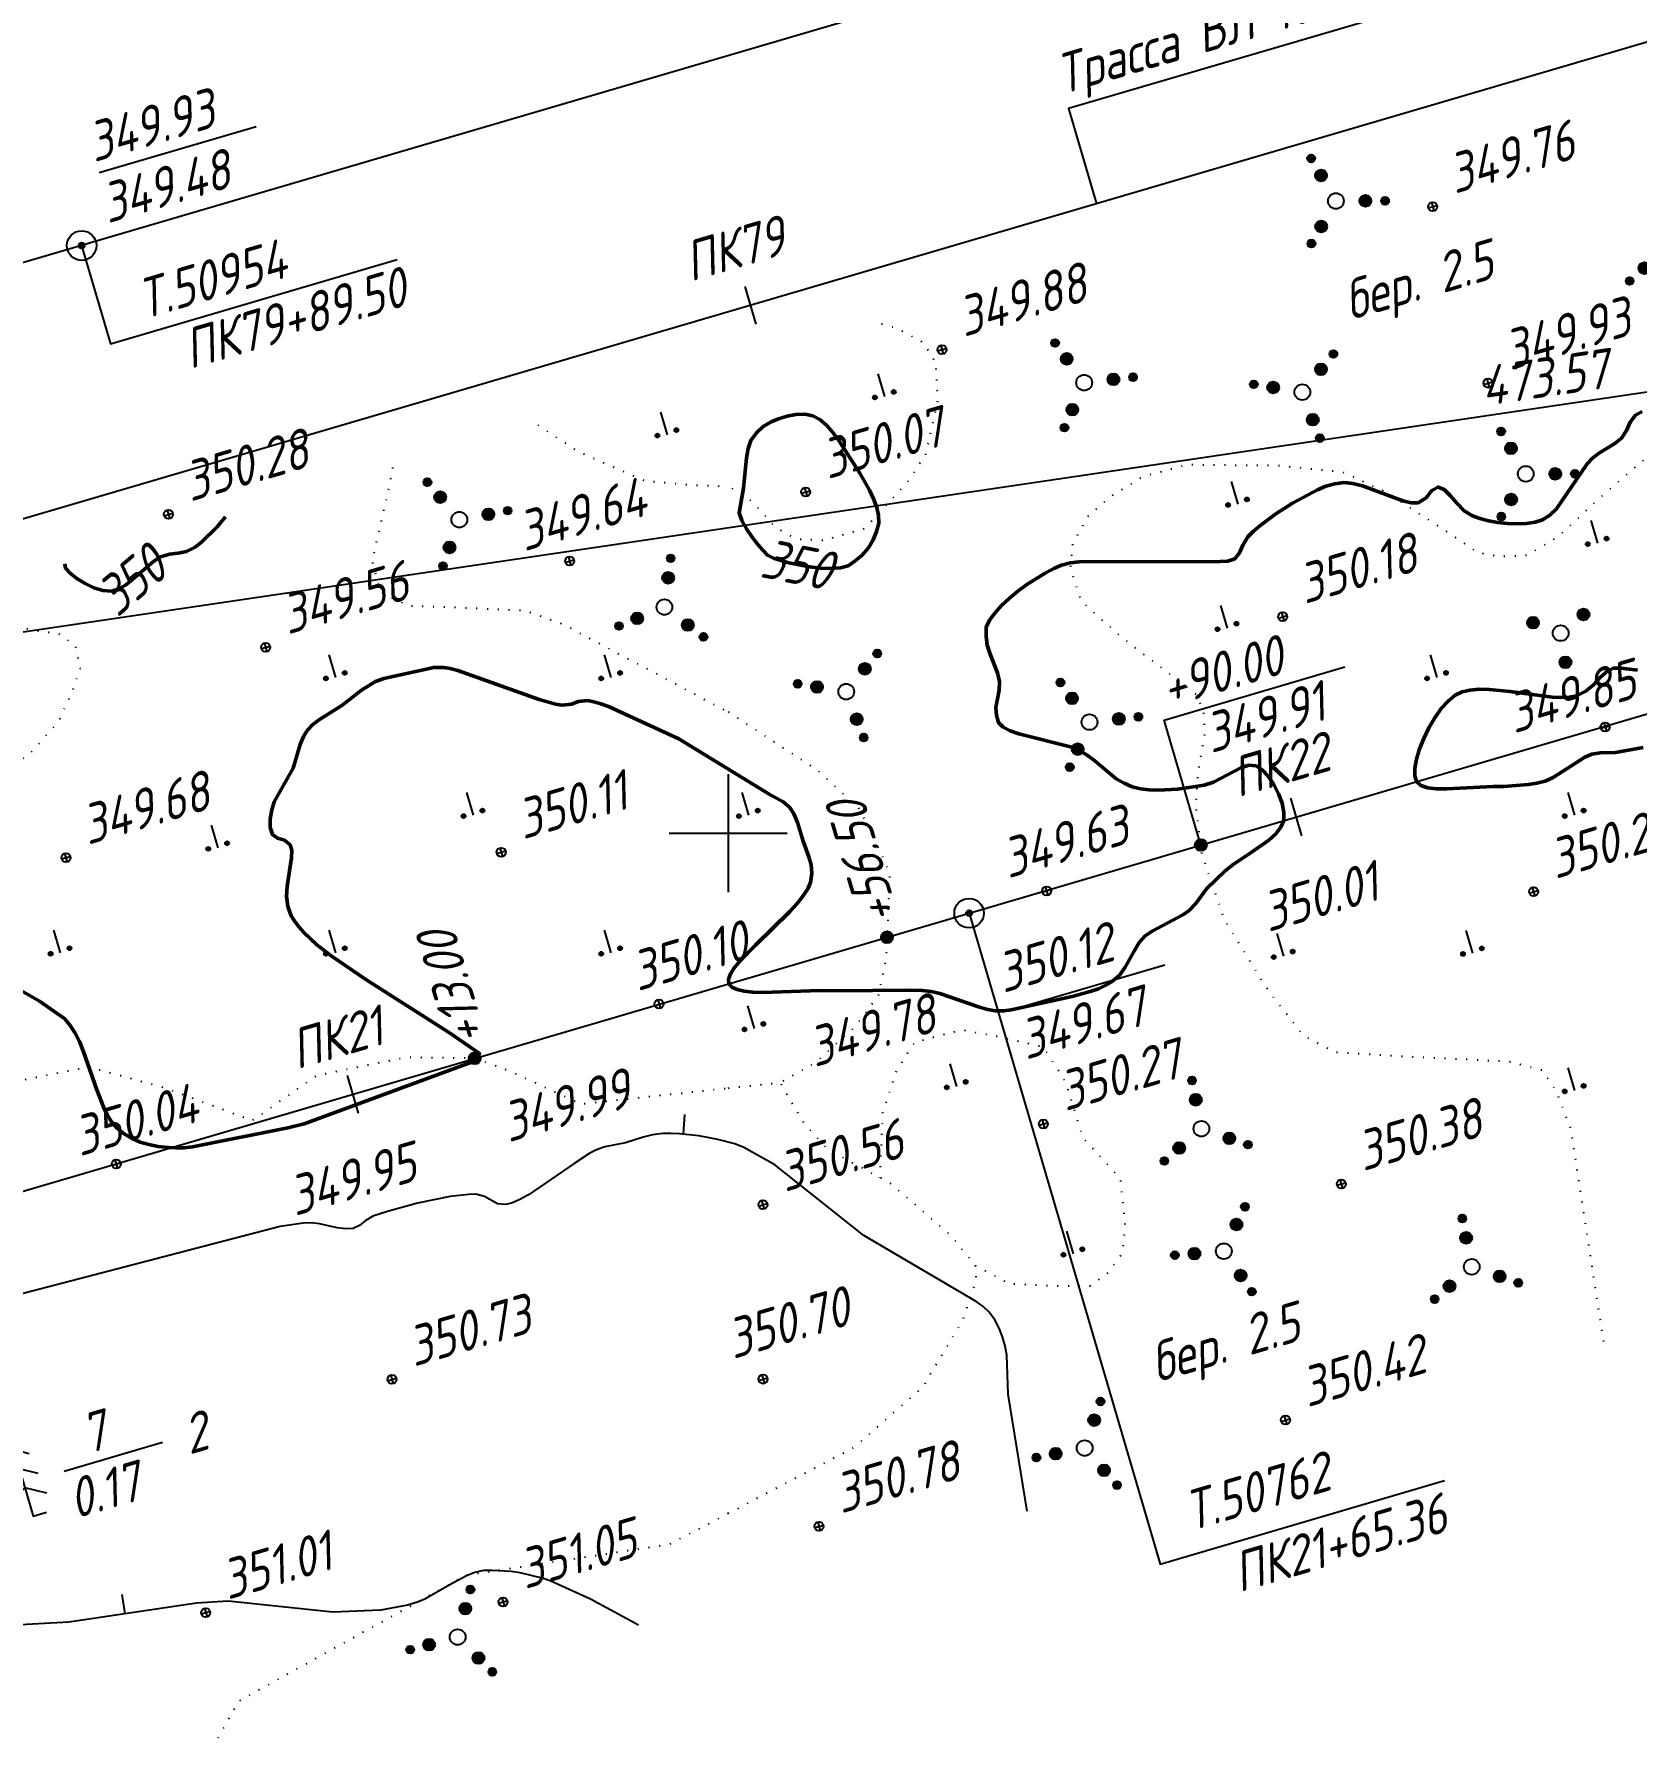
# Model space of a CAD drawing. Extents: x 1515794 to 1517806, y 2183977 to 2184820.
# Drawn here: x 1515929.4 to 1516092.3, y 2184108.7 to 2184281.3 of the extents above; entities that cross this region are included whole.
import ezdxf
from ezdxf.enums import TextEntityAlignment as Align

# ---------------------------------------------------------------- set-up
doc = ezdxf.new("R2010")
doc.units = 0
doc.header["$PDMODE"] = 34
doc.linetypes.add('ИИDot', pattern=[1, 0, -1])
for name, color, linetype, lineweight in [('ИИ_ГЕОПУНКТ_025', 7, 'Continuous', 25), ('ИИ_ГЕОСЕТКА_025', 3, 'Continuous', 25), ('ИИ_КОНТУР_025', 7, 'ИИDot', 25), ('ИИ_ОТМЕТКА_025', 7, 'Continuous', 25), ('ИИ_ПИКЕТАЖ_025', 7, 'Continuous', 25), ('ИИ_РАЗМЕР_025', 7, 'Continuous', 25), ('ИИ_РЕЛЬЕФ_025', 34, 'Continuous', 25), ('ИИ_РЕЛЬЕФ_050', 34, 'Continuous', 50), ('ИИ_ТЕКСТ_025', 7, 'Continuous', 25), ('ИИ_ТРАССА_АД_025', 1, 'Continuous', 25), ('ИИ_ТРАССА_ЛЭП_025', 7, 'Continuous', 25), ('ИИ_ТРАССА_ТРУБ_025', 7, 'Continuous', 25), ('ИИ_УГОДЬЯ_025', 7, 'Continuous', 25)]:
    doc.layers.add(name, color=color, linetype=linetype, lineweight=lineweight)
doc.styles.add('VNIPISIMPLEXCUR', font='simplex.shx', dxfattribs={"width": 0.8, "oblique": 15})
doc.dimstyles.new('ИИ-2000-м-dm', dxfattribs={"dimscale": 2, "dimtxt": 2.5, "dimasz": 2, "dimexe": 1.25, "dimexo": 0, "dimgap": 1, "dimtad": 1, "dimtoh": 1, "dimzin": 1, "dimdsep": 46, "dimtxsty": 'VNIPISIMPLEXCUR', "dimblk": 'OBLIQUE', "dimcen": 2.5, "dimaunit": 1, "dimazin": 0, "dimtfac": 1, "dimtmove": 1, "dimatfit": 2, "dimfxl": 1, "dimarcsym": 0})

# ---------------------------------------------------------------- blocks, each defined once
blk = doc.blocks.new('ИИ053952')
at = {"linetype": 'Continuous', "lineweight": 25}
h = blk.add_hatch(color=0, dxfattribs=at)
edge = h.paths.add_edge_path()
edge.add_arc((-1.309, 2.13), 0.2, 0, 360)
h = blk.add_hatch(color=0, dxfattribs=at)
edge = h.paths.add_edge_path()
edge.add_arc((-0.785, 1.278), 0.3, 0, 360)
h = blk.add_hatch(color=0, dxfattribs=at)
edge = h.paths.add_edge_path()
edge.add_arc((1.499, 0.041), 0.3, 0, 360)
h = blk.add_hatch(color=0, dxfattribs=at)
edge = h.paths.add_edge_path()
edge.add_arc((2.499, 0.068), 0.2, 0, 360)
h = blk.add_hatch(color=0, dxfattribs=at)
edge = h.paths.add_edge_path()
edge.add_arc((-0.714, -1.319), 0.3, 0, 360)
h = blk.add_hatch(color=0, dxfattribs=at)
edge = h.paths.add_edge_path()
edge.add_arc((-1.19, -2.198), 0.2, 0, 360)
at = {"color": 0, "linetype": 'Continuous', "lineweight": 25}
for centre, radius in [((-1.309, 2.13), 0.2), ((-0.785, 1.278), 0.3), ((0, 0), 0.4), ((1.499, 0.041), 0.3), ((2.499, 0.068), 0.2), ((-0.714, -1.319), 0.3), ((-1.19, -2.198), 0.2)]:
    blk.add_circle(centre, radius, dxfattribs=at)
blk = doc.blocks.new('ИИ05407')
at = {"linetype": 'Continuous', "lineweight": 25}
h = blk.add_hatch(color=0, dxfattribs=at)
edge = h.paths.add_edge_path()
edge.add_arc((-0.5, 0.1), 0.1, 0, 360)
h = blk.add_hatch(color=0, dxfattribs=at)
edge = h.paths.add_edge_path()
edge.add_arc((0.5, 0.1), 0.1, 0, 360)
at = {"color": 0, "linetype": 'Continuous', "lineweight": 25}
blk.add_lwpolyline([(0, 0), (0, 1.2)], dxfattribs=at)
for centre in [(-0.5, 0.1), (0.5, 0.1)]:
    blk.add_circle(centre, 0.1, dxfattribs=at)
blk = doc.blocks.new('PICKET')
at = {"color": 0, "linetype": 'Continuous', "lineweight": 25}
for p, q in [((-0.23, 0), (0.23, 0)), ((0, 0.23), (0, -0.23))]:
    blk.add_line(p, q, dxfattribs=at)
blk.add_circle((0, 0), 0.23, dxfattribs=at)
at = {"color": 0, "linetype": 'Continuous', "style": 'VNIPISIMPLEXCUR', "oblique": 15, "width": 0.8}
blk.add_attdef('OTMETKA', (1.25, 0.3), '', height=2, dxfattribs=at)
at = {"color": 8, "linetype": 'Continuous', "style": 'VNIPISIMPLEXCUR', "oblique": 15, "width": 0.8, "flags": 1}
blk.add_attdef('NOMER', (1.25, -2.7), '', height=2, dxfattribs=at)
blk = doc.blocks.new('ИИ053672А')
at = {"color": 0, "linetype": 'Continuous'}
for points in [[(0.7, 3.096), (0, 3.5), (-0.7, 3.096)], [(0, 3.5), (0, 0), (0.7, 0)], [(0.85, 2.009), (0, 2.5), (-0.85, 2.009)], [(1, 0.923), (0, 1.5), (-1, 0.923)]]:
    blk.add_lwpolyline(points, dxfattribs=at)
at = {"color": 0, "linetype": 'Continuous', "style": 'VNIPISIMPLEXCUR', "oblique": 15, "width": 0.8}
blk.add_attdef('RACE1', text='', height=2, dxfattribs=at).set_placement((-2, 2.25), align=Align.RIGHT)
blk.add_attdef('HEIGHT', (2, 2.25), '', height=2, dxfattribs=at)
blk.add_attdef('DISTANCE', text='', height=2, dxfattribs=at).set_placement((8.5, 1.75), align=Align.MIDDLE_LEFT)
blk.add_attdef('RACE2', text='', height=2, dxfattribs=at).set_placement((-2, 1.25), align=Align.TOP_RIGHT)
blk.add_attdef('THICKNESS', text='', height=2, dxfattribs=at).set_placement((2, 1.25), align=Align.TOP_LEFT)
blk = doc.blocks.new('ИИ053951')
at = {"linetype": 'Continuous', "lineweight": 25}
h = blk.add_hatch(color=0, dxfattribs=at)
edge = h.paths.add_edge_path()
edge.add_arc((1.16, 0.95), 0.3, 0, 360)
h = blk.add_hatch(color=0, dxfattribs=at)
edge = h.paths.add_edge_path()
edge.add_arc((-1.403, 0.53), 0.3, 0, 360)
h = blk.add_hatch(color=0, dxfattribs=at)
edge = h.paths.add_edge_path()
edge.add_arc((0.243, -1.48), 0.3, 0, 360)
at = {"color": 0, "linetype": 'Continuous', "lineweight": 25}
for centre, radius in [((1.16, 0.95), 0.3), ((-1.403, 0.53), 0.3), ((0, 0), 0.4), ((0.243, -1.48), 0.3)]:
    blk.add_circle(centre, radius, dxfattribs=at)
blk = doc.blocks.new('ИИ050052Р')
at = {"linetype": 'Continuous', "lineweight": 25}
h = blk.add_hatch(color=0, dxfattribs=at)
edge = h.paths.add_edge_path()
edge.add_arc((0, 0), 0.15, 0, 360)
at = {"color": 0, "linetype": 'Continuous', "lineweight": 25}
for radius in [0.75, 0.15]:
    blk.add_circle((0, 0), radius, dxfattribs=at)
at = {"color": 0, "linetype": 'Continuous', "style": 'VNIPISIMPLEXCUR', "oblique": 15, "width": 0.8}
for tag, p in [('CENTRE', (1.45, 0.7)), ('HEIGHT', (1.45, -2.7))]:
    blk.add_attdef(tag, p, '', height=2, dxfattribs=at)
for tag, p in [('NUMBER', (-2, -1)), ('STATIONING', (-2, -4.4)), ('ALPHA', (-2, -7.8))]:
    blk.add_attdef(tag, text='', height=2, dxfattribs=at).set_placement(p, align=Align.RIGHT)
at = {"color": 253, "linetype": 'Continuous', "style": 'VNIPISIMPLEXCUR', "oblique": 15, "width": 0.8, "flags": 1}
blk.add_attdef('NOTE', text='', height=1.6, dxfattribs=at).set_placement((-2, -10.8), align=Align.RIGHT)
blk = doc.blocks.new('ИИ15001')
at = {"color": 0, "linetype": 'Continuous', "lineweight": 25}
blk.add_lwpolyline([(0, 1), (0, -1)], dxfattribs=at)
at = {"color": 0, "linetype": 'Continuous', "lineweight": 25, "style": 'VNIPISIMPLEXCUR', "oblique": 15, "width": 0.8}
blk.add_attdef('STATIONING', text='', height=2, dxfattribs=at).set_placement((0, 2), align=Align.CENTER)
at = {"color": 7, "linetype": 'Continuous', "lineweight": 25, "style": 'VNIPISIMPLEXCUR', "oblique": 15, "width": 0.8}
blk.add_attdef('HEIGHT', text='', height=2, dxfattribs=at).set_placement((0, -2), align=Align.TOP_CENTER)
blk = doc.blocks.new('ИИ15002')
at = {"linetype": 'Continuous', "lineweight": 25}
h = blk.add_hatch(color=0, dxfattribs=at)
edge = h.paths.add_edge_path()
edge.add_arc((0, 0), 0.3, 0, 360)
at = {"color": 0, "linetype": 'Continuous', "lineweight": 25}
blk.add_circle((0, 0), 0.3, dxfattribs=at)
at = {"color": 0, "linetype": 'Continuous', "style": 'VNIPISIMPLEXCUR', "oblique": 15, "width": 0.8}
blk.add_attdef('STATIONING', (1, 1.3), '', height=2, rotation=90, dxfattribs=at)
at = {"color": 7, "linetype": 'Continuous', "style": 'VNIPISIMPLEXCUR', "oblique": 15, "width": 0.8}
blk.add_attdef('HEIGHT', text='', height=2, dxfattribs=at).set_placement((0, -1.3), align=Align.TOP_CENTER)
blk = doc.blocks.new('ИИ053296')
at = {"color": 0, "linetype": 'Continuous', "lineweight": 25}
blk.add_lwpolyline([(0, 0), (1, 0)], dxfattribs=at)
blk = doc.blocks.new('_Oblique')
at = {"color": 0, "linetype": 'ByBlock', "lineweight": -2}
blk.add_line((-0.5, -0.5), (0.5, 0.5), dxfattribs=at)
blk = doc.blocks.new('*D22')
at = {"layer": 'Defpoints', "color": 0, "transparency": 16777216}
for p in [(1516317.63, 2184278), (1515849.15, 2184208.71), (1515849.15, 2184208.71)]:
    blk.add_point(p, dxfattribs=at)
at = {"layer": 'ИИ_РАЗМЕР_025', "color": 0, "lineweight": -2, "transparency": 16777216}
for p, q in [((1516317.63, 2184278), (1515849.15, 2184208.71)), ((1516317.63, 2184278), (1516317.99, 2184275.53)), ((1515849.15, 2184208.71), (1515849.52, 2184206.24))]:
    blk.add_line(p, q, dxfattribs=at)
at = {"layer": 'ИИ_РАЗМЕР_025', "color": 0, "lineweight": -2, "transparency": 16777216, "xscale": 4, "yscale": 4, "zscale": 4}
for p, rotation in [((1516317.63, 2184278), 8.413670547360681), ((1515849.15, 2184208.71), 188.4136705473607)]:
    blk.add_blockref('_Oblique', p, dxfattribs=dict(at, rotation=rotation))
at = {"layer": 'ИИ_РАЗМЕР_025', "color": 0, "transparency": 16777216, "insert": (1516082.95, 2184246.33), "char_height": 4, "attachment_point": 5, "rotation": 8.4137, "style": 'VNIPISIMPLEXCUR'}
blk.add_mtext('473.57', dxfattribs=at)
blk = doc.blocks.new('ИИ05012')
at = {"color": 0, "linetype": 'Continuous', "flags": 128}
for points in [[(0, 3), (0, -3)], [(-3, 0), (3, 0)]]:
    blk.add_lwpolyline(points, dxfattribs=at)

msp = doc.modelspace()

# ---------------------------------------------------------------- linework, layer by layer
at = {"layer": 'ИИ_ГЕОПУНКТ_025'}
for points in [[(1515936.026, 2184267.176), (1515951.993, 2184271.866)], [(1515934.24, 2184259.74), (1515937.172, 2184249.758), (1515966.329, 2184258.323)], [(1516024.5, 2184191.85), (1516043.946, 2184125.654), (1516072.864, 2184134.149)], [(1516028.92, 2184182.062), (1516044.396, 2184186.608)]]:
    msp.add_lwpolyline(points, dxfattribs=at)
at = {"layer": 'ИИ_КОНТУР_025', "flags": 128}
for points in [[(1516089.044, 2184148.283), (1516085.71, 2184169.923), (1516084.199, 2184173.829), (1516082.791, 2184175.86), (1516079.351, 2184176.746), (1516068.326, 2184177.288), (1516061.686, 2184177.703), (1516058.531, 2184179.361), (1516054.838, 2184184.13), (1516050.517, 2184191.113), (1516048.194, 2184197.861), (1516047.566, 2184202.748), (1516047.798, 2184206.149), (1516048.494, 2184210.154), (1516048.353, 2184212.453), (1516047.625, 2184214.095), (1516040.102, 2184219.823), (1516035.938, 2184223.553), (1516034.824, 2184226.924), (1516035.065, 2184229.431), (1516036.586, 2184232.177), (1516038.908, 2184234.258), (1516042.164, 2184236.258), (1516046.706, 2184237.472), (1516055.802, 2184237.385), (1516062.473, 2184236.736), (1516066.952, 2184234.657), (1516073.623, 2184230.285), (1516076.178, 2184228.554), (1516078.517, 2184228.121), (1516081.246, 2184228.251), (1516084.365, 2184230.112), (1516088.999, 2184234.397), (1516097.71, 2184241.892), (1516103.13, 2184248.614), (1516109.807, 2184257.76), (1516112.666, 2184260.963), (1516115.611, 2184263.343), (1516128.115, 2184268.993), (1516132.202, 2184272.339), (1516136.146, 2184276.186), (1516138.066, 2184280.565), (1516140.491, 2184287.858), (1516142.461, 2184289.629), (1516144.824, 2184290.269), (1516148.566, 2184289.974), (1516153.342, 2184288.449), (1516159.16, 2184284.508), (1516162.016, 2184281.507), (1516167.734, 2184274.656), (1516174.191, 2184268.735), (1516177.096, 2184266.767), (1516181.675, 2184265.98), (1516185.472, 2184264.392), (1516188.033, 2184262.277), (1516189.51, 2184260.161), (1516188.771, 2184256.028), (1516182.812, 2184246.563), (1516181.68, 2184243.414), (1516181.581, 2184241.003), (1516182.96, 2184240.069), (1516185.718, 2184240.216), (1516195.101, 2184245.711), (1516196.928, 2184245.781), (1516198.475, 2184244.868), (1516199.6, 2184242.69), (1516199.811, 2184240.162), (1516198.123, 2184236.79), (1516195.311, 2184232.997), (1516194.96, 2184230.187), (1516196.014, 2184228.01), (1516198.756, 2184226.534), (1516202.341, 2184226.675), (1516206.208, 2184229.344), (1516210.004, 2184234.964), (1516210.355, 2184238.616), (1516208.81, 2184243.261), (1516201.147, 2184257.185), (1516196.507, 2184263.297), (1516194.74, 2184267.431), (1516193.955, 2184276.535), (1516194.429, 2184299.25), (1516194.723, 2184304.419)], [(1516015.597, 2184251.771), (1516017.182, 2184251.355), (1516019.876, 2184249.874), (1516021.089, 2184247.855), (1516021.291, 2184243.951), (1516020.078, 2184238.492), (1516018.259, 2184235.733), (1516013.88, 2184230.954), (1516009.704, 2184229.742), (1516007.01, 2184229.877), (1516004.854, 2184231.021), (1516003.17, 2184232.906), (1516001.89, 2184234.185), (1516000, 2184235.255)], [(1515980.632, 2184241.499), (1515984.644, 2184238.852), (1515991.452, 2184235.843), (1515996.362, 2184235.385), (1516000, 2184235.255)], [(1515965.872, 2184237.163), (1515965.512, 2184235.299), (1515963.77, 2184227.662), (1515964.586, 2184224.51), (1515967.524, 2184223.096), (1515970.461, 2184223.042), (1515979.332, 2184222.626), (1515983.18, 2184221.255), (1516000, 2184212.308)], [(1515899.127, 2184217.556), (1515902.195, 2184215.715), (1515904.952, 2184212.644), (1515908.025, 2184208.079), (1515914.174, 2184204.604), (1515920.477, 2184204.211), (1515924.967, 2184205.392), (1515928.985, 2184208.068), (1515931.9, 2184211.374), (1515933.318, 2184214.444), (1515934.106, 2184216.727), (1515933.633, 2184219.01), (1515931.9, 2184220.27), (1515929.3, 2184220.585), (1515919.689, 2184223.104), (1515919.317, 2184223.487)], [(1516000, 2184212.308), (1516008.962, 2184206.489), (1516013.201, 2184202.622), (1516014.951, 2184199.307), (1516016.426, 2184195.808), (1516016.057, 2184187.239), (1516015.228, 2184183.372), (1516012.829, 2184180.227), (1516008.859, 2184176.634), (1516005.288, 2184174.618)], [(1515854.569, 2184183.635), (1515873.365, 2184182.162), (1515885.348, 2184180.356), (1515907.544, 2184170.641), (1515918.532, 2184170.935), (1515925.554, 2184174.354), (1515934.916, 2184176.232), (1515942.644, 2184174.126), (1515951.622, 2184170.77), (1515958.168, 2184175.371), (1515967.247, 2184177.207), (1515974.21, 2184177.122), (1515977.634, 2184175.857), (1515985.038, 2184172.454), (1516000, 2184174.066)], [(1516025.129, 2184156.025), (1516028.583, 2184154.182), (1516033.044, 2184153.964), (1516036.852, 2184153.964), (1516038.647, 2184155.269), (1516040.116, 2184157.335), (1516040.388, 2184160.107), (1516039.899, 2184164.845), (1516036.091, 2184168.976), (1516034.35, 2184174.63), (1516032.065, 2184178.217), (1516027.332, 2184179.305), (1516023.742, 2184179.957), (1516018.955, 2184178.707), (1516017.105, 2184175.826), (1516015.691, 2184171.531), (1516015.395, 2184164.979)], [(1516000, 2184174.066), (1516005.288, 2184174.618), (1516007.627, 2184170.58), (1516010.137, 2184167.822), (1516016.409, 2184164.43), (1516022.557, 2184159.159), (1516025.129, 2184156.025), (1516025.191, 2184154.52), (1516023.874, 2184150.509), (1516019.791, 2184143.66), (1516012.705, 2184137.441), (1516000, 2184130.794)], [(1516000, 2184130.794), (1515993.946, 2184127.627), (1515973.331, 2184124.506), (1515950.217, 2184111.709), (1515947.336, 2184106.647)]]:
    msp.add_lwpolyline(points, dxfattribs=at)
at = {"layer": 'ИИ_ПИКЕТАЖ_025', "color": 4, "elevation": 349.91}
msp.add_lwpolyline([(1516048.076, 2184198.779), (1516044.342, 2184211.493), (1516062.703, 2184216.886)], dxfattribs=at)
at = {"layer": 'ИИ_РЕЛЬЕФ_025'}
for points, elevation in [([(1516030.393, 2184131.046), (1516028.471, 2184142.944), (1516028.345, 2184146.9), (1516028.181, 2184147.807), (1516027.908, 2184148.748), (1516027.565, 2184149.64), (1516027.118, 2184150.479), (1516026.536, 2184151.264), (1516025.938, 2184151.833), (1516025.221, 2184152.352), (1516013.79, 2184159.066), (1516004.741, 2184166.272), (1516001.586, 2184168.032), (1516000.676, 2184168.382), (1515998.957, 2184168.838), (1515997.009, 2184169.195), (1515995.063, 2184169.411), (1515994.162, 2184169.454), (1515993.348, 2184169.445), (1515992.305, 2184169.313), (1515991.365, 2184169.067), (1515989.548, 2184168.508), (1515987.456, 2184168.087), (1515986.607, 2184167.785), (1515985.941, 2184167.45), (1515984.324, 2184166.408), (1515979.675, 2184163.207), (1515978.823, 2184162.732), (1515978.05, 2184162.39), (1515977.379, 2184162.216), (1515976.551, 2184162.299), (1515975.204, 2184163.047), (1515974.326, 2184163.262), (1515973.59, 2184163.253), (1515971.714, 2184163.031), (1515968.409, 2184162.355), (1515965.335, 2184161.526), (1515963.87, 2184161.035), (1515963.06, 2184160.565), (1515962.508, 2184160.087), (1515961.844, 2184159.77), (1515961.095, 2184159.737), (1515960.236, 2184159.866), (1515958.421, 2184160.259), (1515957.58, 2184160.346), (1515956.756, 2184160.31), (1515954.417, 2184159.977), (1515922.787, 2184151.732)], 350.5), ([(1515990.89, 2184119.441), (1515986.002, 2184122.075), (1515981.953, 2184123.919), (1515981.22, 2184124.174), (1515978.853, 2184124.766), (1515977.913, 2184124.894), (1515976.002, 2184124.998), (1515975.095, 2184125.006), (1515974.244, 2184124.794), (1515973.377, 2184124.447), (1515971.631, 2184123.511), (1515969.145, 2184122.097), (1515968.393, 2184121.781), (1515967.396, 2184121.491), (1515964.668, 2184120.98), (1515959.803, 2184120.765), (1515949.145, 2184121.886), (1515945.937, 2184121.668), (1515932.931, 2184119.744), (1515922.43, 2184119.159)], 351)]:
    msp.add_lwpolyline(points, dxfattribs=dict(at, elevation=elevation))
at = {"layer": 'ИИ_РЕЛЬЕФ_050', "elevation": 350}
for points in [[(1516092.96, 2184242.883), (1516092.278, 2184242.496), (1516091.752, 2184241.774), (1516091.355, 2184240.931), (1516090.851, 2184240.139), (1516090.189, 2184239.602), (1516088.606, 2184238.662), (1516087.93, 2184238.157), (1516087.371, 2184237.53), (1516084.229, 2184232.974), (1516083.573, 2184232.339), (1516082.834, 2184231.846), (1516082.076, 2184231.603), (1516081.206, 2184231.467), (1516080.26, 2184231.427), (1516079.276, 2184231.47), (1516078.29, 2184231.586), (1516077.34, 2184231.762), (1516076.463, 2184231.987), (1516075.697, 2184232.249), (1516074.857, 2184232.78), (1516074.114, 2184233.532), (1516073.441, 2184234.314), (1516072.814, 2184234.929), (1516072.207, 2184235.186), (1516071.562, 2184234.818), (1516070.975, 2184234.084), (1516070.182, 2184233.585), (1516069.476, 2184233.589), (1516068.619, 2184233.789), (1516064.521, 2184235.307), (1516063.541, 2184235.557), (1516062.663, 2184235.632), (1516061.691, 2184235.513), (1516060.789, 2184235.258), (1516059.928, 2184234.901), (1516057.401, 2184233.553), (1516055.698, 2184232.455), (1516054.082, 2184231.245), (1516053.397, 2184230.656), (1516052.841, 2184230.108), (1516052.334, 2184229.281), (1516052.009, 2184228.478), (1516051.518, 2184227.883), (1516050.827, 2184227.649), (1516049.987, 2184227.602), (1516035.7, 2184227.581), (1516034.808, 2184227.484), (1516033.904, 2184227.23), (1516033.111, 2184226.885), (1516032.235, 2184226.43), (1516030.367, 2184225.26), (1516029.442, 2184224.581), (1516028.568, 2184223.862), (1516027.779, 2184223.12), (1516027.107, 2184222.373), (1516026.587, 2184221.639), (1516026.253, 2184220.934), (1516026.233, 2184220.034), (1516026.339, 2184219.113), (1516026.632, 2184218.173), (1516027.385, 2184216.307), (1516027.588, 2184215.421), (1516027.564, 2184214.521), (1516027.232, 2184212.751), (1516027.287, 2184211.972), (1516027.483, 2184211.23), (1516027.975, 2184210.764), (1516028.686, 2184210.386), (1516029.567, 2184210.075), (1516034.805, 2184208.773), (1516035.675, 2184208.412), (1516036.519, 2184207.91), (1516037.294, 2184207.327), (1516039.476, 2184205.52), (1516040.257, 2184205.072), (1516041.082, 2184204.7), (1516041.927, 2184204.505), (1516042.828, 2184204.396), (1516043.767, 2184204.36), (1516045.686, 2184204.463), (1516047.542, 2184204.718), (1516048.402, 2184204.873), (1516049.373, 2184205.183), (1516052.15, 2184206.635), (1516052.962, 2184206.889), (1516053.683, 2184206.826), (1516054.3, 2184206.434), (1516054.916, 2184205.782), (1516055.49, 2184204.946), (1516055.978, 2184204.002), (1516056.339, 2184203.025), (1516056.529, 2184202.093), (1516056.505, 2184201.282), (1516056.222, 2184200.585), (1516055.693, 2184199.918), (1516054.975, 2184199.273), (1516053.199, 2184198.026), (1516051.347, 2184196.788), (1516050.534, 2184196.155), (1516048.658, 2184194.341), (1516047.554, 2184192.824), (1516046.855, 2184192.096), (1516046.234, 2184191.664), (1516043.134, 2184190.02), (1516042.405, 2184189.544), (1516041.81, 2184188.863), (1516041.317, 2184188.067), (1516040.386, 2184186.369), (1516039.818, 2184185.584), (1516039.096, 2184184.921), (1516038.421, 2184184.512), (1516037.658, 2184184.165), (1516036.822, 2184183.869), (1516034.993, 2184183.385), (1516028.784, 2184182.019), (1516028.03, 2184181.909), (1516027.186, 2184181.909), (1516026.37, 2184182.05), (1516025.461, 2184182.311), (1516021.536, 2184183.682), (1516020.642, 2184183.883), (1516019.714, 2184183.988), (1516017.969, 2184184.008), (1516011.418, 2184183.958), (1516009.314, 2184183.982), (1516003.497, 2184183.785), (1516002.493, 2184183.819), (1516001.616, 2184183.912), (1516000.899, 2184184.078), (1516000.373, 2184184.333), (1516000.069, 2184184.69), (1516000.035, 2184185.13), (1516000.243, 2184185.676), (1516000.657, 2184186.311), (1516001.24, 2184187.022), (1516002.769, 2184188.61), (1516006.257, 2184192.024), (1516007.006, 2184192.84), (1516007.634, 2184193.61), (1516008.103, 2184194.321), (1516008.377, 2184194.955), (1516008.512, 2184195.897), (1516008.423, 2184196.769), (1516008.192, 2184197.592), (1516007.636, 2184199.176), (1516007.054, 2184201.069), (1516006.684, 2184201.935), (1516006.227, 2184202.646), (1516005.601, 2184203.178), (1516004.167, 2184203.941), (1515994.986, 2184209.594), (1515987.809, 2184212.856), (1515987.031, 2184213.139), (1515986.324, 2184213.348), (1515985.7, 2184213.47), (1515984.79, 2184213.386), (1515984.075, 2184213.097), (1515983.099, 2184212.99), (1515982.448, 2184213.095), (1515980.756, 2184213.57), (1515972.496, 2184216.525), (1515971.713, 2184216.732), (1515971.069, 2184216.846), (1515970.057, 2184216.839), (1515964.97, 2184215.723), (1515964.142, 2184215.413), (1515962.716, 2184214.518), (1515960.699, 2184212.963), (1515958.447, 2184211.552), (1515957.762, 2184211.036), (1515957.192, 2184210.44), (1515956.78, 2184209.761), (1515956.476, 2184209.005), (1515955.753, 2184206.608), (1515953.836, 2184203.158), (1515953.568, 2184202.368), (1515953.415, 2184201.435), (1515953.42, 2184200.557), (1515953.647, 2184199.84), (1515954.175, 2184199.486), (1515954.886, 2184199.265), (1515955.457, 2184198.798), (1515955.605, 2184198.226), (1515955.578, 2184197.482), (1515955.129, 2184194.607), (1515955.083, 2184193.563), (1515955.202, 2184192.541), (1515955.554, 2184191.58), (1515955.908, 2184191.004), (1515956.349, 2184190.425), (1515956.87, 2184189.843), (1515958.128, 2184188.673), (1515959.627, 2184187.494), (1515963.135, 2184185.12), (1515971.552, 2184179.762), (1515974.714, 2184177.571), (1515974.272, 2184176.83), (1515956.868, 2184170.435), (1515955.207, 2184170.009), (1515945.514, 2184168.071), (1515944.651, 2184167.995), (1515943.835, 2184167.972), (1515943.075, 2184168.01), (1515942.036, 2184168.134), (1515941.082, 2184168.31), (1515940.197, 2184168.563), (1515939.366, 2184168.918), (1515938.572, 2184169.4), (1515937.799, 2184170.034), (1515937.313, 2184170.587), (1515936.879, 2184171.271), (1515936.486, 2184172.062), (1515935.781, 2184173.881), (1515934.405, 2184177.855), (1515934.008, 2184178.791), (1515933.569, 2184179.66), (1515933.078, 2184180.441), (1515932.523, 2184181.112), (1515929.965, 2184182.885), (1515928.111, 2184183.963)], [(1515932.542, 2184227.372), (1515932.611, 2184226.945), (1515933.066, 2184226.416), (1515933.748, 2184225.87), (1515934.581, 2184225.361), (1515935.49, 2184224.945), (1515936.4, 2184224.676), (1515937.234, 2184224.609), (1515937.957, 2184224.798), (1515938.687, 2184225.216), (1515939.419, 2184225.788), (1515941.577, 2184227.656), (1515942.267, 2184228.076), (1515943.171, 2184228.354), (1515944.048, 2184228.466), (1515944.916, 2184228.628), (1515945.794, 2184229.056), (1515946.429, 2184229.567), (1515947.973, 2184231.101), (1515948.874, 2184232.169)], [(1516093.072, 2184208.69), (1516090.245, 2184208.198), (1516088.698, 2184208.17), (1516087.852, 2184208.009), (1516087.143, 2184207.698), (1516083.903, 2184205.641), (1516083.091, 2184205.281), (1516082.248, 2184205.06), (1516081.404, 2184204.935), (1516078.87, 2184204.728), (1516077.819, 2184204.743), (1516073.106, 2184204.483), (1516072.056, 2184204.498), (1516071.157, 2184204.608), (1516070.462, 2184204.846), (1516070.022, 2184205.243), (1516069.842, 2184205.818), (1516069.844, 2184206.593), (1516070.007, 2184207.52), (1516070.312, 2184208.547), (1516070.736, 2184209.624), (1516071.261, 2184210.702), (1516071.864, 2184211.731), (1516072.527, 2184212.661), (1516073.243, 2184213.419), (1516073.944, 2184214.02), (1516074.641, 2184214.348), (1516075.461, 2184214.54), (1516076.382, 2184214.618), (1516077.383, 2184214.603), (1516079.535, 2184214.384), (1516083.81, 2184213.809), (1516084.744, 2184213.766), (1516085.579, 2184213.807), (1516086.293, 2184213.954), (1516087.236, 2184214.426), (1516087.998, 2184215.074), (1516088.662, 2184215.766), (1516089.309, 2184216.372), (1516090.022, 2184216.759), (1516090.833, 2184216.766), (1516092.471, 2184216.565)]]:
    msp.add_lwpolyline(points, dxfattribs=at)
msp.add_lwpolyline([(1516004.677, 2184227.916), (1516006.169, 2184227.491), (1516008.264, 2184227.07), (1516009.376, 2184226.935), (1516010.445, 2184226.89), (1516011.406, 2184226.964), (1516012.194, 2184227.187), (1516012.919, 2184227.668), (1516013.64, 2184228.247), (1516014.256, 2184228.988), (1516014.76, 2184229.809), (1516015.087, 2184230.673), (1516015.304, 2184231.512), (1516015.286, 2184232.276), (1516015.103, 2184233.103), (1516014.788, 2184233.971), (1516014.374, 2184234.86), (1516013.378, 2184236.61), (1516011.249, 2184239.911), (1516010.636, 2184240.74), (1516009.992, 2184241.472), (1516009.315, 2184242.057), (1516008.604, 2184242.441), (1516007.783, 2184242.584), (1516006.891, 2184242.574), (1516005.981, 2184242.401), (1516005.123, 2184242.135), (1516004.383, 2184241.825), (1516003.554, 2184241.337), (1516002.861, 2184240.707), (1516002.311, 2184239.906), (1516002.016, 2184239.106), (1516001.846, 2184238.157), (1516001.547, 2184235.059), (1516001.108, 2184232.561), (1516001.379, 2184231.79), (1516001.85, 2184230.939), (1516002.425, 2184230.094), (1516003.009, 2184229.34), (1516003.51, 2184228.762), (1516004.001, 2184228.254)], close=True, dxfattribs=at)
at = {"layer": 'ИИ_ТЕКСТ_025'}
msp.add_lwpolyline([(1516076.653, 2184286.022), (1516034.605, 2184273.669), (1516037.445, 2184264.001)], dxfattribs=at)
at = {"layer": 'ИИ_ТРАССА_АД_025'}
msp.add_lwpolyline([(1516499.855, 2184425.826), (1516488.87, 2184422.6), (1516212.62, 2184341.48), (1515934.24, 2184259.74), (1515840.313, 2184232.167)], dxfattribs=at)
at = {"layer": 'ИИ_ТРАССА_ЛЭП_025'}
msp.add_lwpolyline([(1516986.302, 2184585.512), (1516729.358, 2184467.168), (1515847.358, 2184208.185)], dxfattribs=at)
at = {"layer": 'ИИ_ТРАССА_ТРУБ_025', "color": 4}
msp.add_lwpolyline([(1515884.089, 2184150.603), (1515884.089, 2184150.603), (1516024.5, 2184191.85), (1516311.35, 2184276.16), (1516345.564, 2184286.215)], dxfattribs=at)
at = {"layer": 'ИИ_УГОДЬЯ_025'}
msp.add_lwpolyline([(1515932.449, 2184135.097), (1515942.46, 2184138.038)], dxfattribs=at)

# ---------------------------------------------------------------- block references
at = {"layer": 'ИИ_ГЕОПУНКТ_025'}
ref = msp.add_blockref('ИИ050052Р', (1515934.24, 2184259.74, 349.48), dxfattribs=dict(at, xscale=2, yscale=2, zscale=2, rotation=16.37083333333333))
ref.add_attrib('NUMBER', 'Т.50954', dxfattribs={"layer": '0', "color": 0, "linetype": 'Continuous', "height": 4, "rotation": 16.37083, "style": 'VNIPISIMPLEXCUR', "oblique": 15, "width": 0.8}).set_placement((1515955.373, 2184256.584), align=Align.RIGHT)
ref.add_attrib('CENTRE', '349.93', (1515935.499, 2184268.197), dxfattribs={"layer": '0', "color": 0, "linetype": 'Continuous', "height": 4, "rotation": 16.37083, "style": 'VNIPISIMPLEXCUR', "oblique": 15, "width": 0.8})
ref.add_attrib('HEIGHT', '349.48', (1515936.894, 2184261.977), dxfattribs={"layer": '0', "color": 0, "linetype": 'Continuous', "height": 4, "rotation": 16.37083, "style": 'VNIPISIMPLEXCUR', "oblique": 15, "width": 0.8})
ref.add_attrib('STATIONING', 'ПК79+89.50', dxfattribs={"layer": '0', "color": 0, "linetype": 'Continuous', "height": 4, "rotation": 16.37083, "style": 'VNIPISIMPLEXCUR', "oblique": 15, "width": 0.8}).set_placement((1515967.558, 2184253.713), align=Align.RIGHT)
ref = msp.add_blockref('ИИ050052Р', (1516024.5, 2184191.85, 349.67), dxfattribs=dict(at, xscale=2, yscale=2, zscale=2, rotation=16.37083333333333))
ref.add_attrib('NUMBER', 'Т.50762', dxfattribs={"layer": '0', "color": 0, "linetype": 'Continuous', "height": 4, "rotation": 16.37083, "style": 'VNIPISIMPLEXCUR', "oblique": 15, "width": 0.8}).set_placement((1516061.508, 2184133.247), align=Align.RIGHT)
ref.add_attrib('CENTRE', '350.12', (1516027.977, 2184183.711), dxfattribs={"layer": '0', "color": 0, "linetype": 'Continuous', "height": 4, "rotation": 16.37083, "style": 'VNIPISIMPLEXCUR', "oblique": 15, "width": 0.8})
ref.add_attrib('HEIGHT', '349.67', (1516030.294, 2184176.926), dxfattribs={"layer": '0', "color": 0, "linetype": 'Continuous', "height": 4, "rotation": 16.37083, "style": 'VNIPISIMPLEXCUR', "oblique": 15, "width": 0.8})
ref.add_attrib('STATIONING', 'ПК21+65.36', dxfattribs={"layer": '0', "color": 0, "linetype": 'Continuous', "height": 4, "rotation": 16.37083, "style": 'VNIPISIMPLEXCUR', "oblique": 15, "width": 0.8}).set_placement((1516073.393, 2184129.038), align=Align.RIGHT)
at = {"layer": 'ИИ_ГЕОСЕТКА_025', "xscale": 2, "yscale": 2, "zscale": 2}
msp.add_blockref('ИИ05012', (1516000, 2184200), dxfattribs=at)
at = {"layer": 'ИИ_ОТМЕТКА_025', "xscale": 2, "yscale": 2, "zscale": 2, "rotation": 16.37083333333333}
for p, values in [((1516071.65, 2184263.7, 349.76), {'OTMETKA': '349.76'}), ((1516021.74, 2184249.15, 349.88), {'OTMETKA': '349.88'}), ((1516077.28, 2184245.75, 349.93), {'OTMETKA': '349.93'}), ((1516007.89, 2184234.68, 350.07), {'OTMETKA': '350.07'}), ((1515943.07, 2184232.4, 350.28), {'OTMETKA': '350.28'}), ((1516056.4, 2184221.99, 350.18), {'OTMETKA': '350.18'}), ((1515952.96, 2184218.88, 349.56), {'OTMETKA': '349.56'}), ((1515932.64, 2184197.49, 349.68), {'OTMETKA': '349.68'}), ((1515976.91, 2184198.05, 350.11), {'OTMETKA': '350.11'}), ((1516081.91, 2184194.03, 350.28), {'OTMETKA': '350.28'}), ((1516032.05, 2184170.41, 350.27), {'OTMETKA': '350.27'}), ((1516062.35, 2184164.31, 350.38), {'OTMETKA': '350.38'}), ((1516003.529, 2184162.197, 350.56), {'OTMETKA': '350.56'}), ((1515965.8, 2184144.43, 350.73), {'OTMETKA': '350.73'}), ((1516056.68, 2184140.3, 350.42), {'OTMETKA': '350.42'}), ((1516009.24, 2184129.49, 350.78), {'OTMETKA': '350.78'}), ((1515977.106, 2184121.811, 351.05), {'OTMETKA': '351.05'}), ((1515946.86, 2184120.72, 351.01), {'OTMETKA': '351.01'})]:
    msp.add_blockref('PICKET', p, dxfattribs=at).add_auto_attribs(values)
at = {"layer": 'ИИ_ОТМЕТКА_025'}
ref = msp.add_blockref('PICKET', (1515983.87, 2184227.65, 349.64), dxfattribs=dict(at, xscale=2, yscale=2, zscale=2, rotation=16.37083333333333))
ref.add_attrib('OTMETKA', '349.64', (1515979.262, 2184228.624, 349.64), dxfattribs={"layer": '0', "color": 0, "linetype": 'Continuous', "height": 4, "rotation": 16.37083, "style": 'VNIPISIMPLEXCUR', "oblique": 15, "width": 0.8})
ref = msp.add_blockref('PICKET', (1516089.195, 2184210.787, 349.85), dxfattribs=dict(at, xscale=2, yscale=2, zscale=2, rotation=16.37083333333333))
ref.add_attrib('OTMETKA', '349.85', (1516079.922, 2184210.107, 349.85), dxfattribs={"layer": '0', "color": 0, "linetype": 'Continuous', "height": 4, "rotation": 16.37083, "style": 'VNIPISIMPLEXCUR', "oblique": 15, "width": 0.8})
ref = msp.add_blockref('PICKET', (1516032.383, 2184194.118, 349.63), dxfattribs=dict(at, xscale=2, yscale=2, zscale=2, rotation=16.37083333333333))
ref.add_attrib('OTMETKA', '349.63', (1516028.48, 2184195.36, 349.63), dxfattribs={"layer": '0', "color": 0, "linetype": 'Continuous', "height": 4, "rotation": 16.37083, "style": 'VNIPISIMPLEXCUR', "oblique": 15, "width": 0.8})
ref = msp.add_blockref('PICKET', (1515992.971, 2184182.605, 350.1), dxfattribs=dict(at, xscale=2, yscale=2, zscale=2, rotation=16.37083333333333))
ref.add_attrib('OTMETKA', '350.10', (1515990.792, 2184183.895, 350.1), dxfattribs={"layer": '0', "color": 0, "linetype": 'Continuous', "height": 4, "rotation": 16.37083, "style": 'VNIPISIMPLEXCUR', "oblique": 15, "width": 0.8})
ref = msp.add_blockref('PICKET', (1515937.754, 2184166.335, 350.04), dxfattribs=dict(at, xscale=2, yscale=2, zscale=2, rotation=16.37083333333333))
ref.add_attrib('OTMETKA', '350.04', (1515934.052, 2184167.099, 350.04), dxfattribs={"layer": '0', "color": 0, "linetype": 'Continuous', "height": 4, "rotation": 16.37083, "style": 'VNIPISIMPLEXCUR', "oblique": 15, "width": 0.8})
ref = msp.add_blockref('PICKET', (1516003.55, 2184144.46, 350.7), dxfattribs=dict(at, xscale=2, yscale=2, zscale=2, rotation=16.37083333333333))
ref.add_attrib('OTMETKA', '350.70', (1516000.5, 2184146.488, 350.7), dxfattribs={"layer": '0', "color": 0, "linetype": 'Continuous', "height": 4, "rotation": 16.37083, "style": 'VNIPISIMPLEXCUR', "oblique": 15, "width": 0.8})
at = {"layer": 'ИИ_ПИКЕТАЖ_025', "xscale": 2, "yscale": 2, "zscale": 2, "rotation": 16.3639}
msp.add_blockref('ИИ15001', (1516002.24, 2184253.663), dxfattribs=at).add_auto_attribs({'STATIONING': 'ПК79'})
at = {"layer": 'ИИ_ПИКЕТАЖ_025', "color": 4}
ref = msp.add_blockref('ИИ15002', (1516048.076, 2184198.779, 349.91), dxfattribs=dict(at, xscale=1.999999999999999, yscale=1.999999999999999, zscale=1.999999999999999, rotation=16.37083333333334))
ref.add_attrib('STATIONING', '+90.00', (1516044.7, 2184212.738, 349.91), dxfattribs={"layer": '0', "color": 0, "linetype": 'Continuous', "height": 4, "rotation": 16.37083, "style": 'VNIPISIMPLEXCUR', "oblique": 15, "width": 0.8})
ref.add_attrib('HEIGHT', '349.91', dxfattribs={"layer": '0', "color": 7, "linetype": 'Continuous', "height": 4, "rotation": 16.37083, "style": 'VNIPISIMPLEXCUR', "oblique": 15, "width": 0.8}).set_placement((1516053.949, 2184213.681, 349.91), align=Align.TOP_CENTER)
ref = msp.add_blockref('ИИ15001', (1516057.738, 2184201.619, 350.01), dxfattribs=dict(at, xscale=2, yscale=2, zscale=2, rotation=16.37894162999996))
ref.add_attrib('STATIONING', 'ПК22', dxfattribs={"layer": '0', "color": 0, "linetype": 'Continuous', "lineweight": 25, "height": 4, "rotation": 16.37894, "style": 'VNIPISIMPLEXCUR', "oblique": 15, "width": 0.8}).set_placement((1516056.665, 2184205.016), align=Align.CENTER)
ref.add_attrib('HEIGHT', '350.01', dxfattribs={"layer": '0', "color": 7, "linetype": 'Continuous', "lineweight": 25, "height": 4, "rotation": 16.37894, "style": 'VNIPISIMPLEXCUR', "oblique": 15, "width": 0.8}).set_placement((1516059.554, 2184195.439), align=Align.TOP_CENTER)
ref = msp.add_blockref('ИИ15002', (1516016.15, 2184189.397, 349.78), dxfattribs=dict(at, xscale=2, yscale=2, zscale=2, rotation=16.37083333333333))
ref.add_attrib('STATIONING', '+56.50', (1516017.401, 2184191.377, 349.78), dxfattribs={"layer": '0', "color": 0, "linetype": 'Continuous', "height": 4, "rotation": 106.37083, "style": 'VNIPISIMPLEXCUR', "oblique": 15, "width": 0.8})
ref.add_attrib('HEIGHT', '349.78', dxfattribs={"layer": '0', "color": 7, "linetype": 'Continuous', "height": 4, "rotation": 16.37083, "style": 'VNIPISIMPLEXCUR', "oblique": 15, "width": 0.8}).set_placement((1516013.961, 2184181.853, 349.78), align=Align.TOP_CENTER)
ref = msp.add_blockref('ИИ15002', (1515974.222, 2184177.08, 349.99), dxfattribs=dict(at, xscale=2, yscale=2, zscale=2, rotation=16.37083333333333))
ref.add_attrib('STATIONING', '+13.00', (1515975.473, 2184179.06), dxfattribs={"layer": '0', "color": 0, "linetype": 'Continuous', "height": 4, "rotation": 106.37083, "style": 'VNIPISIMPLEXCUR', "oblique": 15, "width": 0.8})
ref.add_attrib('HEIGHT', '349.99', dxfattribs={"layer": '0', "color": 7, "linetype": 'Continuous', "height": 4, "rotation": 16.37083, "style": 'VNIPISIMPLEXCUR', "oblique": 15, "width": 0.8}).set_placement((1515982.867, 2184174.215), align=Align.TOP_CENTER)
ref = msp.add_blockref('ИИ15001', (1515961.794, 2184173.429, 349.95), dxfattribs=dict(at, xscale=2, yscale=2, zscale=2, rotation=16.37076185000001))
ref.add_attrib('STATIONING', 'ПК21', dxfattribs={"layer": '0', "color": 0, "linetype": 'Continuous', "lineweight": 25, "height": 4, "rotation": 16.37076, "style": 'VNIPISIMPLEXCUR', "oblique": 15, "width": 0.8}).set_placement((1515960.666, 2184177.267), align=Align.CENTER)
ref.add_attrib('HEIGHT', '349.95', dxfattribs={"layer": '0', "color": 7, "linetype": 'Continuous', "lineweight": 25, "height": 4, "rotation": 16.37076, "style": 'VNIPISIMPLEXCUR', "oblique": 15, "width": 0.8}).set_placement((1515961.124, 2184166.722), align=Align.TOP_CENTER)
at = {"layer": 'ИИ_РЕЛЬЕФ_025', "xscale": 2, "yscale": 2, "zscale": 2}
for p, rotation in [((1515995.436, 2184169.37, 350.5), 85.9392201484969), ((1515938.663, 2184120.592, 351), 98.41203825849689)]:
    msp.add_blockref('ИИ053296', p, dxfattribs=dict(at, rotation=rotation))
at = {"layer": 'ИИ_УГОДЬЯ_025', "xscale": 2, "yscale": 2, "zscale": 2}
for name, p, rotation in [('ИИ053952', (1516061.807, 2184264.277), 358.5940933229259), ('ИИ053952', (1516095.457, 2184259.418), 219.4642853545934), ('ИИ053952', (1516058.394, 2184244.835), 49.27466868897821), ('ИИ053952', (1516036.206, 2184245.802), 4.73158836405308), ('ИИ05407', (1516015.935, 2184244.386), 16.37083333333333), ('ИИ05407', (1515993.821, 2184240.506), 16.37083333333333), ('ИИ053952', (1516081.12, 2184236.52), 358.5940933229259), ('ИИ053952', (1515972.656, 2184231.871), 8.935425282175185), ('ИИ05407', (1516051.859, 2184233.454), 16.37083333333333), ('ИИ05407', (1516088.438, 2184229.468), 16.37083333333333), ('ИИ053952', (1515993.51, 2184222.978), 321.0609769827041), ('ИИ05407', (1516050.785, 2184220.819), 16.37083333333333), ('ИИ053952', (1516012.002, 2184214.376), 49.27466868897821), ('ИИ05407', (1515960.1, 2184215.809), 16.37083333333333), ('ИИ05407', (1515988.1, 2184215.809), 16.37083333333333), ('ИИ05407', (1516072.1, 2184215.809), 16.37083333333333), ('ИИ053952', (1516036.749, 2184211.277), 4.73158836405308), ('ИИ05407', (1515974.1, 2184201.809), 16.37083333333333), ('ИИ05407', (1516002.1, 2184201.809), 16.37083333333333), ('ИИ05407', (1516086.1, 2184201.809), 16.37083333333333), ('ИИ05407', (1515948.134, 2184198.484), 16.37083333333333), ('ИИ05407', (1515932.1, 2184187.809), 16.37083333333333), ('ИИ05407', (1515960.1, 2184187.809), 16.37083333333333), ('ИИ05407', (1515988.1, 2184187.809), 16.37083333333333), ('ИИ05407', (1516056.509, 2184187.471), 16.37083333333333), ('ИИ05407', (1516075.748, 2184187.792), 16.37083333333333), ('ИИ05407', (1516002.673, 2184180.115), 16.37083333333333), ('ИИ05407', (1516023.252, 2184174.22), 16.37083333333333), ('ИИ05407', (1516086.1, 2184173.809), 16.37083333333333), ('ИИ053952', (1516048.132, 2184169.929), 219.4642853545934), ('ИИ053952', (1516050.411, 2184157.472), 303.0762076391659), ('ИИ053952', (1516075.626, 2184155.885), 219.4642853545934), ('ИИ05407', (1516035.118, 2184157.202), 16.37083333333333), ('ИИ053952', (1516036.254, 2184137.455), 69.58903312035753), ('ИИ053952', (1515972.482, 2184118.234), 313.3520722359971)]:
    msp.add_blockref(name, p, dxfattribs=dict(at, rotation=rotation))
msp.add_blockref('ИИ053951', (1516084.669, 2184220.328), dxfattribs=at)
at = {"layer": 'ИИ_УГОДЬЯ_025'}
ref = msp.add_blockref('ИИ053672А', (1515929.307, 2184130.543), dxfattribs=dict(at, xscale=2, yscale=2, zscale=2, rotation=16.37083333333334))
ref.add_attrib('RACE1', 'листв.', dxfattribs={"layer": '0', "color": 0, "linetype": 'Continuous', "height": 4, "rotation": 16.37083, "style": 'VNIPISIMPLEXCUR', "oblique": 15, "width": 0.8}).set_placement((1515923.469, 2184133.091), align=Align.RIGHT)
ref.add_attrib('RACE2', 'кедр', dxfattribs={"layer": '0', "color": 0, "linetype": 'Continuous', "height": 4, "rotation": 16.37083, "style": 'VNIPISIMPLEXCUR', "oblique": 15, "width": 0.8}).set_placement((1515920.748, 2184131.69), align=Align.TOP_RIGHT)
ref.add_attrib('HEIGHT', '7', (1515934.824, 2184136.838), dxfattribs={"layer": '0', "color": 0, "linetype": 'Continuous', "height": 4, "rotation": 16.37083, "style": 'VNIPISIMPLEXCUR', "oblique": 15, "width": 0.8})
ref.add_attrib('THICKNESS', '0.17', dxfattribs={"layer": '0', "color": 0, "linetype": 'Continuous', "height": 4, "rotation": 16.37083, "style": 'VNIPISIMPLEXCUR', "oblique": 15, "width": 0.8}).set_placement((1515932.44, 2184134.069), align=Align.TOP_LEFT)
ref.add_attrib('DISTANCE', '2', dxfattribs={"layer": '0', "color": 0, "linetype": 'Continuous', "height": 4, "rotation": 16.37083, "style": 'VNIPISIMPLEXCUR', "oblique": 15, "width": 0.8}).set_placement((1515944.631, 2184138.693), align=Align.MIDDLE_LEFT)

# ---------------------------------------------------------------- texts
at = {"layer": 'ИИ_РЕЛЬЕФ_025', "style": 'VNIPISIMPLEXCUR', "oblique": 15, "width": 0.8}
for rotation, p in [(40.29423, (1515939.257, 2184225.661, 350)), (348.63619, (1516006.959, 2184227.332, 350))]:
    msp.add_text('350', height=4, rotation=rotation, dxfattribs=at).set_placement(p, align=Align.MIDDLE)
at = {"layer": 'ИИ_ТЕКСТ_025', "style": 'VNIPISIMPLEXCUR', "oblique": 15, "width": 0.8}
for s, p in [('Трасса ВЛ 10 кВ', (1516033.957, 2184275.089)), ('бер. 2.5', (1516063.264, 2184252.124)), ('бер. 2.5', (1516043.588, 2184144.1))]:
    msp.add_text(s, height=4, rotation=16.37083, dxfattribs=at).set_placement(p)

# ---------------------------------------------------------------- dimensions: what is measured, and where the dimension line sits
at = {"layer": 'ИИ_РАЗМЕР_025'}
dim = msp.add_aligned_dim(p1=(1516317.628, 2184278.005), p2=(1515849.154, 2184208.713), distance=0, dimstyle='ИИ-2000-м-dm', override={"dimtxt": 2, "dimgap": 0.5}, dxfattribs=at)
dim.commit()
dim.dimension.update_dxf_attribs({"geometry": '*D22', "text_midpoint": (1516082.952, 2184246.326)})

doc.saveas('drawing.dxf')
